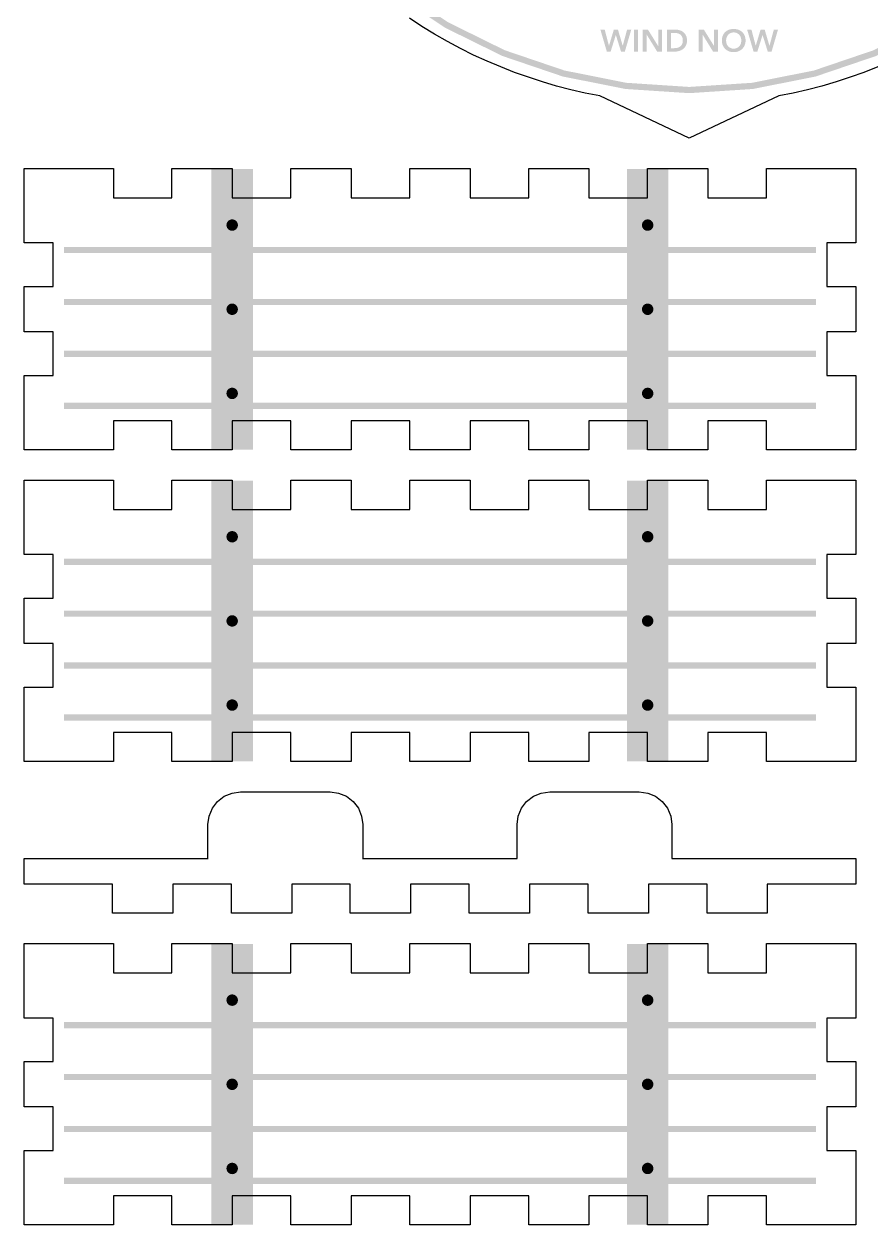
# Model space of a CAD drawing. Header units: millimetres. Extents: x 6 to 299, y 6 to 451.
# Drawn here: x 89 to 170.5, y 122.9 to 238.5 of the extents above; entities that cross this region are included whole.
import ezdxf

# ---------------------------------------------------------------- set-up
doc = ezdxf.new("R2010")
doc.units = ezdxf.units.MM
doc.layers.add('CUT', color=1, linetype='Continuous')
doc.layers.add('RASTER', color=7, linetype='Continuous')

msp = doc.modelspace()

# ---------------------------------------------------------------- hatches: boundary and pattern name
at = {"layer": 'RASTER'}
h = msp.add_hatch(color=7, dxfattribs=at)
h.paths.add_polyline_path([(200, 278.8), (199.598, 272.665), (198.398, 266.636), (196.422, 260.814), (193.703, 255.3), (190.287, 250.188), (186.234, 245.566), (181.612, 241.512), (176.5, 238.097), (170.986, 235.378), (165.164, 233.401), (159.135, 232.202), (153, 231.8), (146.865, 232.202), (140.835, 233.401), (135.014, 235.378), (129.5, 238.097), (124.388, 241.512), (119.766, 245.566), (115.712, 250.188), (112.297, 255.3), (109.578, 260.814), (107.601, 266.636), (106.402, 272.665), (106, 278.8), (106.402, 284.935), (107.601, 290.964), (109.578, 296.786), (112.297, 302.3), (115.712, 307.412), (119.766, 312.034), (124.388, 316.088), (129.5, 319.503), (135.014, 322.222), (140.835, 324.199), (146.865, 325.398), (153, 325.8), (159.135, 325.398), (165.164, 324.199), (170.986, 322.222), (176.5, 319.503), (181.612, 316.088), (186.234, 312.034), (190.287, 307.412), (193.703, 302.3), (196.422, 296.786), (198.398, 290.964), (199.598, 284.935)])
h.paths.add_polyline_path([(199.4, 278.8), (199.003, 272.744), (197.819, 266.791), (195.868, 261.043), (193.183, 255.6), (189.811, 250.553), (185.81, 245.99), (181.246, 241.988), (176.2, 238.616), (170.756, 235.932), (165.009, 233.981), (159.056, 232.797), (153, 232.4), (146.943, 232.797), (140.991, 233.981), (135.243, 235.932), (129.8, 238.616), (124.753, 241.988), (120.19, 245.99), (116.188, 250.553), (112.816, 255.6), (110.132, 261.043), (108.181, 266.791), (106.997, 272.744), (106.6, 278.8), (106.997, 284.856), (108.181, 290.809), (110.132, 296.557), (112.816, 302), (116.188, 307.047), (120.19, 311.61), (124.753, 315.612), (129.8, 318.984), (135.243, 321.668), (140.991, 323.619), (146.943, 324.803), (153, 325.2), (159.056, 324.803), (165.009, 323.619), (170.756, 321.668), (176.2, 318.984), (181.246, 315.612), (185.81, 311.61), (189.811, 307.047), (193.183, 302), (195.868, 296.557), (197.819, 290.809), (199.003, 284.856)], flags=0)
for points in [[(144.448, 237.924), (144.862, 237.924), (145.273, 236.364), (145.279, 236.364), (145.747, 237.924), (146.137, 237.924), (146.596, 236.364), (146.602, 236.364), (147.022, 237.924), (147.424, 237.924), (146.803, 235.8), (146.437, 235.8), (145.939, 237.393), (145.933, 237.393), (145.435, 235.8), (145.069, 235.8)], [(147.676, 237.924), (148.054, 237.924), (148.054, 235.8), (147.676, 235.8)], [(148.522, 237.924), (149.023, 237.924), (150.01, 236.334), (150.016, 236.334), (150.016, 237.924), (150.394, 237.924), (150.394, 235.8), (149.914, 235.8), (148.906, 237.441), (148.9, 237.441), (148.9, 235.8), (148.522, 235.8)], [(153.904, 237.924), (154.405, 237.924), (155.392, 236.334), (155.398, 236.334), (155.398, 237.924), (155.776, 237.924), (155.776, 235.8), (155.296, 235.8), (154.288, 237.441), (154.282, 237.441), (154.282, 235.8), (153.904, 235.8)], [(158.575, 237.924), (158.989, 237.924), (159.4, 236.364), (159.406, 236.364), (159.874, 237.924), (160.264, 237.924), (160.723, 236.364), (160.729, 236.364), (161.149, 237.924), (161.551, 237.924), (160.93, 235.8), (160.564, 235.8), (160.066, 237.393), (160.06, 237.393), (159.562, 235.8), (159.196, 235.8)], [(107, 224.5), (111, 224.5), (111, 197.5), (107, 197.5)], [(147, 224.5), (151, 224.5), (151, 197.5), (147, 197.5)], [(109.55, 219.1), (109.545, 219.028), (109.531, 218.958), (109.508, 218.89), (109.476, 218.825), (109.436, 218.765), (109.389, 218.711), (109.335, 218.664), (109.275, 218.624), (109.21, 218.592), (109.142, 218.569), (109.072, 218.555), (109, 218.55), (108.928, 218.555), (108.858, 218.569), (108.79, 218.592), (108.725, 218.624), (108.665, 218.664), (108.611, 218.711), (108.564, 218.765), (108.524, 218.825), (108.492, 218.89), (108.469, 218.958), (108.455, 219.028), (108.45, 219.1), (108.455, 219.172), (108.469, 219.242), (108.492, 219.31), (108.524, 219.375), (108.564, 219.435), (108.611, 219.489), (108.665, 219.536), (108.725, 219.576), (108.79, 219.608), (108.858, 219.631), (108.928, 219.645), (109, 219.65), (109.072, 219.645), (109.142, 219.631), (109.21, 219.608), (109.275, 219.576), (109.335, 219.536), (109.389, 219.489), (109.436, 219.435), (109.476, 219.375), (109.508, 219.31), (109.531, 219.242), (109.545, 219.172)], [(149.55, 219.1), (149.545, 219.028), (149.531, 218.958), (149.508, 218.89), (149.476, 218.825), (149.436, 218.765), (149.389, 218.711), (149.335, 218.664), (149.275, 218.624), (149.21, 218.592), (149.142, 218.569), (149.072, 218.555), (149, 218.55), (148.928, 218.555), (148.858, 218.569), (148.79, 218.592), (148.725, 218.624), (148.665, 218.664), (148.611, 218.711), (148.564, 218.765), (148.524, 218.825), (148.492, 218.89), (148.469, 218.958), (148.455, 219.028), (148.45, 219.1), (148.455, 219.172), (148.469, 219.242), (148.492, 219.31), (148.524, 219.375), (148.564, 219.435), (148.611, 219.489), (148.665, 219.536), (148.725, 219.576), (148.79, 219.608), (148.858, 219.631), (148.928, 219.645), (149, 219.65), (149.072, 219.645), (149.142, 219.631), (149.21, 219.608), (149.275, 219.576), (149.335, 219.536), (149.389, 219.489), (149.436, 219.435), (149.476, 219.375), (149.508, 219.31), (149.531, 219.242), (149.545, 219.172)], [(92.8, 217), (165.2, 217), (165.2, 216.4), (92.8, 216.4)], [(92.8, 212), (165.2, 212), (165.2, 211.4), (92.8, 211.4)], [(109.55, 211), (109.545, 210.928), (109.531, 210.858), (109.508, 210.79), (109.476, 210.725), (109.436, 210.665), (109.389, 210.611), (109.335, 210.564), (109.275, 210.524), (109.21, 210.492), (109.142, 210.469), (109.072, 210.455), (109, 210.45), (108.928, 210.455), (108.858, 210.469), (108.79, 210.492), (108.725, 210.524), (108.665, 210.564), (108.611, 210.611), (108.564, 210.665), (108.524, 210.725), (108.492, 210.79), (108.469, 210.858), (108.455, 210.928), (108.45, 211), (108.455, 211.072), (108.469, 211.142), (108.492, 211.21), (108.524, 211.275), (108.564, 211.335), (108.611, 211.389), (108.665, 211.436), (108.725, 211.476), (108.79, 211.508), (108.858, 211.531), (108.928, 211.545), (109, 211.55), (109.072, 211.545), (109.142, 211.531), (109.21, 211.508), (109.275, 211.476), (109.335, 211.436), (109.389, 211.389), (109.436, 211.335), (109.476, 211.275), (109.508, 211.21), (109.531, 211.142), (109.545, 211.072)], [(149.55, 211), (149.545, 210.928), (149.531, 210.858), (149.508, 210.79), (149.476, 210.725), (149.436, 210.665), (149.389, 210.611), (149.335, 210.564), (149.275, 210.524), (149.21, 210.492), (149.142, 210.469), (149.072, 210.455), (149, 210.45), (148.928, 210.455), (148.858, 210.469), (148.79, 210.492), (148.725, 210.524), (148.665, 210.564), (148.611, 210.611), (148.564, 210.665), (148.524, 210.725), (148.492, 210.79), (148.469, 210.858), (148.455, 210.928), (148.45, 211), (148.455, 211.072), (148.469, 211.142), (148.492, 211.21), (148.524, 211.275), (148.564, 211.335), (148.611, 211.389), (148.665, 211.436), (148.725, 211.476), (148.79, 211.508), (148.858, 211.531), (148.928, 211.545), (149, 211.55), (149.072, 211.545), (149.142, 211.531), (149.21, 211.508), (149.275, 211.476), (149.335, 211.436), (149.389, 211.389), (149.436, 211.335), (149.476, 211.275), (149.508, 211.21), (149.531, 211.142), (149.545, 211.072)], [(92.8, 207), (165.2, 207), (165.2, 206.4), (92.8, 206.4)], [(109.55, 202.9), (109.545, 202.828), (109.531, 202.758), (109.508, 202.69), (109.476, 202.625), (109.436, 202.565), (109.389, 202.511), (109.335, 202.464), (109.275, 202.424), (109.21, 202.392), (109.142, 202.369), (109.072, 202.355), (109, 202.35), (108.928, 202.355), (108.858, 202.369), (108.79, 202.392), (108.725, 202.424), (108.665, 202.464), (108.611, 202.511), (108.564, 202.565), (108.524, 202.625), (108.492, 202.69), (108.469, 202.758), (108.455, 202.828), (108.45, 202.9), (108.455, 202.972), (108.469, 203.042), (108.492, 203.11), (108.524, 203.175), (108.564, 203.235), (108.611, 203.289), (108.665, 203.336), (108.725, 203.376), (108.79, 203.408), (108.858, 203.431), (108.928, 203.445), (109, 203.45), (109.072, 203.445), (109.142, 203.431), (109.21, 203.408), (109.275, 203.376), (109.335, 203.336), (109.389, 203.289), (109.436, 203.235), (109.476, 203.175), (109.508, 203.11), (109.531, 203.042), (109.545, 202.972)], [(149.55, 202.9), (149.545, 202.828), (149.531, 202.758), (149.508, 202.69), (149.476, 202.625), (149.436, 202.565), (149.389, 202.511), (149.335, 202.464), (149.275, 202.424), (149.21, 202.392), (149.142, 202.369), (149.072, 202.355), (149, 202.35), (148.928, 202.355), (148.858, 202.369), (148.79, 202.392), (148.725, 202.424), (148.665, 202.464), (148.611, 202.511), (148.564, 202.565), (148.524, 202.625), (148.492, 202.69), (148.469, 202.758), (148.455, 202.828), (148.45, 202.9), (148.455, 202.972), (148.469, 203.042), (148.492, 203.11), (148.524, 203.175), (148.564, 203.235), (148.611, 203.289), (148.665, 203.336), (148.725, 203.376), (148.79, 203.408), (148.858, 203.431), (148.928, 203.445), (149, 203.45), (149.072, 203.445), (149.142, 203.431), (149.21, 203.408), (149.275, 203.376), (149.335, 203.336), (149.389, 203.289), (149.436, 203.235), (149.476, 203.175), (149.508, 203.11), (149.531, 203.042), (149.545, 202.972)], [(92.8, 202), (165.2, 202), (165.2, 201.4), (92.8, 201.4)], [(107, 194.5), (111, 194.5), (111, 167.5), (107, 167.5)], [(147, 194.5), (151, 194.5), (151, 167.5), (147, 167.5)], [(109.55, 189.1), (109.545, 189.028), (109.531, 188.958), (109.508, 188.89), (109.476, 188.825), (109.436, 188.765), (109.389, 188.711), (109.335, 188.664), (109.275, 188.624), (109.21, 188.592), (109.142, 188.569), (109.072, 188.555), (109, 188.55), (108.928, 188.555), (108.858, 188.569), (108.79, 188.592), (108.725, 188.624), (108.665, 188.664), (108.611, 188.711), (108.564, 188.765), (108.524, 188.825), (108.492, 188.89), (108.469, 188.958), (108.455, 189.028), (108.45, 189.1), (108.455, 189.172), (108.469, 189.242), (108.492, 189.31), (108.524, 189.375), (108.564, 189.435), (108.611, 189.489), (108.665, 189.536), (108.725, 189.576), (108.79, 189.608), (108.858, 189.631), (108.928, 189.645), (109, 189.65), (109.072, 189.645), (109.142, 189.631), (109.21, 189.608), (109.275, 189.576), (109.335, 189.536), (109.389, 189.489), (109.436, 189.435), (109.476, 189.375), (109.508, 189.31), (109.531, 189.242), (109.545, 189.172)], [(149.55, 189.1), (149.545, 189.028), (149.531, 188.958), (149.508, 188.89), (149.476, 188.825), (149.436, 188.765), (149.389, 188.711), (149.335, 188.664), (149.275, 188.624), (149.21, 188.592), (149.142, 188.569), (149.072, 188.555), (149, 188.55), (148.928, 188.555), (148.858, 188.569), (148.79, 188.592), (148.725, 188.624), (148.665, 188.664), (148.611, 188.711), (148.564, 188.765), (148.524, 188.825), (148.492, 188.89), (148.469, 188.958), (148.455, 189.028), (148.45, 189.1), (148.455, 189.172), (148.469, 189.242), (148.492, 189.31), (148.524, 189.375), (148.564, 189.435), (148.611, 189.489), (148.665, 189.536), (148.725, 189.576), (148.79, 189.608), (148.858, 189.631), (148.928, 189.645), (149, 189.65), (149.072, 189.645), (149.142, 189.631), (149.21, 189.608), (149.275, 189.576), (149.335, 189.536), (149.389, 189.489), (149.436, 189.435), (149.476, 189.375), (149.508, 189.31), (149.531, 189.242), (149.545, 189.172)], [(92.8, 187), (165.2, 187), (165.2, 186.4), (92.8, 186.4)], [(92.8, 182), (165.2, 182), (165.2, 181.4), (92.8, 181.4)], [(109.55, 181), (109.545, 180.928), (109.531, 180.858), (109.508, 180.79), (109.476, 180.725), (109.436, 180.665), (109.389, 180.611), (109.335, 180.564), (109.275, 180.524), (109.21, 180.492), (109.142, 180.469), (109.072, 180.455), (109, 180.45), (108.928, 180.455), (108.858, 180.469), (108.79, 180.492), (108.725, 180.524), (108.665, 180.564), (108.611, 180.611), (108.564, 180.665), (108.524, 180.725), (108.492, 180.79), (108.469, 180.858), (108.455, 180.928), (108.45, 181), (108.455, 181.072), (108.469, 181.142), (108.492, 181.21), (108.524, 181.275), (108.564, 181.335), (108.611, 181.389), (108.665, 181.436), (108.725, 181.476), (108.79, 181.508), (108.858, 181.531), (108.928, 181.545), (109, 181.55), (109.072, 181.545), (109.142, 181.531), (109.21, 181.508), (109.275, 181.476), (109.335, 181.436), (109.389, 181.389), (109.436, 181.335), (109.476, 181.275), (109.508, 181.21), (109.531, 181.142), (109.545, 181.072)], [(149.55, 181), (149.545, 180.928), (149.531, 180.858), (149.508, 180.79), (149.476, 180.725), (149.436, 180.665), (149.389, 180.611), (149.335, 180.564), (149.275, 180.524), (149.21, 180.492), (149.142, 180.469), (149.072, 180.455), (149, 180.45), (148.928, 180.455), (148.858, 180.469), (148.79, 180.492), (148.725, 180.524), (148.665, 180.564), (148.611, 180.611), (148.564, 180.665), (148.524, 180.725), (148.492, 180.79), (148.469, 180.858), (148.455, 180.928), (148.45, 181), (148.455, 181.072), (148.469, 181.142), (148.492, 181.21), (148.524, 181.275), (148.564, 181.335), (148.611, 181.389), (148.665, 181.436), (148.725, 181.476), (148.79, 181.508), (148.858, 181.531), (148.928, 181.545), (149, 181.55), (149.072, 181.545), (149.142, 181.531), (149.21, 181.508), (149.275, 181.476), (149.335, 181.436), (149.389, 181.389), (149.436, 181.335), (149.476, 181.275), (149.508, 181.21), (149.531, 181.142), (149.545, 181.072)], [(92.8, 177), (165.2, 177), (165.2, 176.4), (92.8, 176.4)], [(109.55, 172.9), (109.545, 172.828), (109.531, 172.758), (109.508, 172.69), (109.476, 172.625), (109.436, 172.565), (109.389, 172.511), (109.335, 172.464), (109.275, 172.424), (109.21, 172.392), (109.142, 172.369), (109.072, 172.355), (109, 172.35), (108.928, 172.355), (108.858, 172.369), (108.79, 172.392), (108.725, 172.424), (108.665, 172.464), (108.611, 172.511), (108.564, 172.565), (108.524, 172.625), (108.492, 172.69), (108.469, 172.758), (108.455, 172.828), (108.45, 172.9), (108.455, 172.972), (108.469, 173.042), (108.492, 173.11), (108.524, 173.175), (108.564, 173.235), (108.611, 173.289), (108.665, 173.336), (108.725, 173.376), (108.79, 173.408), (108.858, 173.431), (108.928, 173.445), (109, 173.45), (109.072, 173.445), (109.142, 173.431), (109.21, 173.408), (109.275, 173.376), (109.335, 173.336), (109.389, 173.289), (109.436, 173.235), (109.476, 173.175), (109.508, 173.11), (109.531, 173.042), (109.545, 172.972)], [(149.55, 172.9), (149.545, 172.828), (149.531, 172.758), (149.508, 172.69), (149.476, 172.625), (149.436, 172.565), (149.389, 172.511), (149.335, 172.464), (149.275, 172.424), (149.21, 172.392), (149.142, 172.369), (149.072, 172.355), (149, 172.35), (148.928, 172.355), (148.858, 172.369), (148.79, 172.392), (148.725, 172.424), (148.665, 172.464), (148.611, 172.511), (148.564, 172.565), (148.524, 172.625), (148.492, 172.69), (148.469, 172.758), (148.455, 172.828), (148.45, 172.9), (148.455, 172.972), (148.469, 173.042), (148.492, 173.11), (148.524, 173.175), (148.564, 173.235), (148.611, 173.289), (148.665, 173.336), (148.725, 173.376), (148.79, 173.408), (148.858, 173.431), (148.928, 173.445), (149, 173.45), (149.072, 173.445), (149.142, 173.431), (149.21, 173.408), (149.275, 173.376), (149.335, 173.336), (149.389, 173.289), (149.436, 173.235), (149.476, 173.175), (149.508, 173.11), (149.531, 173.042), (149.545, 172.972)], [(92.8, 172), (165.2, 172), (165.2, 171.4), (92.8, 171.4)], [(107, 149.9), (111, 149.9), (111, 122.9), (107, 122.9)], [(147, 149.9), (151, 149.9), (151, 122.9), (147, 122.9)], [(109.55, 144.5), (109.545, 144.428), (109.531, 144.358), (109.508, 144.29), (109.476, 144.225), (109.436, 144.165), (109.389, 144.111), (109.335, 144.064), (109.275, 144.024), (109.21, 143.992), (109.142, 143.969), (109.072, 143.955), (109, 143.95), (108.928, 143.955), (108.858, 143.969), (108.79, 143.992), (108.725, 144.024), (108.665, 144.064), (108.611, 144.111), (108.564, 144.165), (108.524, 144.225), (108.492, 144.29), (108.469, 144.358), (108.455, 144.428), (108.45, 144.5), (108.455, 144.572), (108.469, 144.642), (108.492, 144.71), (108.524, 144.775), (108.564, 144.835), (108.611, 144.889), (108.665, 144.936), (108.725, 144.976), (108.79, 145.008), (108.858, 145.031), (108.928, 145.045), (109, 145.05), (109.072, 145.045), (109.142, 145.031), (109.21, 145.008), (109.275, 144.976), (109.335, 144.936), (109.389, 144.889), (109.436, 144.835), (109.476, 144.775), (109.508, 144.71), (109.531, 144.642), (109.545, 144.572)], [(149.55, 144.5), (149.545, 144.428), (149.531, 144.358), (149.508, 144.29), (149.476, 144.225), (149.436, 144.165), (149.389, 144.111), (149.335, 144.064), (149.275, 144.024), (149.21, 143.992), (149.142, 143.969), (149.072, 143.955), (149, 143.95), (148.928, 143.955), (148.858, 143.969), (148.79, 143.992), (148.725, 144.024), (148.665, 144.064), (148.611, 144.111), (148.564, 144.165), (148.524, 144.225), (148.492, 144.29), (148.469, 144.358), (148.455, 144.428), (148.45, 144.5), (148.455, 144.572), (148.469, 144.642), (148.492, 144.71), (148.524, 144.775), (148.564, 144.835), (148.611, 144.889), (148.665, 144.936), (148.725, 144.976), (148.79, 145.008), (148.858, 145.031), (148.928, 145.045), (149, 145.05), (149.072, 145.045), (149.142, 145.031), (149.21, 145.008), (149.275, 144.976), (149.335, 144.936), (149.389, 144.889), (149.436, 144.835), (149.476, 144.775), (149.508, 144.71), (149.531, 144.642), (149.545, 144.572)], [(92.8, 142.4), (165.2, 142.4), (165.2, 141.8), (92.8, 141.8)], [(92.8, 137.4), (165.2, 137.4), (165.2, 136.8), (92.8, 136.8)], [(109.55, 136.4), (109.545, 136.328), (109.531, 136.258), (109.508, 136.19), (109.476, 136.125), (109.436, 136.065), (109.389, 136.011), (109.335, 135.964), (109.275, 135.924), (109.21, 135.892), (109.142, 135.869), (109.072, 135.855), (109, 135.85), (108.928, 135.855), (108.858, 135.869), (108.79, 135.892), (108.725, 135.924), (108.665, 135.964), (108.611, 136.011), (108.564, 136.065), (108.524, 136.125), (108.492, 136.19), (108.469, 136.258), (108.455, 136.328), (108.45, 136.4), (108.455, 136.472), (108.469, 136.542), (108.492, 136.61), (108.524, 136.675), (108.564, 136.735), (108.611, 136.789), (108.665, 136.836), (108.725, 136.876), (108.79, 136.908), (108.858, 136.931), (108.928, 136.945), (109, 136.95), (109.072, 136.945), (109.142, 136.931), (109.21, 136.908), (109.275, 136.876), (109.335, 136.836), (109.389, 136.789), (109.436, 136.735), (109.476, 136.675), (109.508, 136.61), (109.531, 136.542), (109.545, 136.472)], [(149.55, 136.4), (149.545, 136.328), (149.531, 136.258), (149.508, 136.19), (149.476, 136.125), (149.436, 136.065), (149.389, 136.011), (149.335, 135.964), (149.275, 135.924), (149.21, 135.892), (149.142, 135.869), (149.072, 135.855), (149, 135.85), (148.928, 135.855), (148.858, 135.869), (148.79, 135.892), (148.725, 135.924), (148.665, 135.964), (148.611, 136.011), (148.564, 136.065), (148.524, 136.125), (148.492, 136.19), (148.469, 136.258), (148.455, 136.328), (148.45, 136.4), (148.455, 136.472), (148.469, 136.542), (148.492, 136.61), (148.524, 136.675), (148.564, 136.735), (148.611, 136.789), (148.665, 136.836), (148.725, 136.876), (148.79, 136.908), (148.858, 136.931), (148.928, 136.945), (149, 136.95), (149.072, 136.945), (149.142, 136.931), (149.21, 136.908), (149.275, 136.876), (149.335, 136.836), (149.389, 136.789), (149.436, 136.735), (149.476, 136.675), (149.508, 136.61), (149.531, 136.542), (149.545, 136.472)], [(92.8, 132.4), (165.2, 132.4), (165.2, 131.8), (92.8, 131.8)], [(109.55, 128.3), (109.545, 128.228), (109.531, 128.158), (109.508, 128.09), (109.476, 128.025), (109.436, 127.965), (109.389, 127.911), (109.335, 127.864), (109.275, 127.824), (109.21, 127.792), (109.142, 127.769), (109.072, 127.755), (109, 127.75), (108.928, 127.755), (108.858, 127.769), (108.79, 127.792), (108.725, 127.824), (108.665, 127.864), (108.611, 127.911), (108.564, 127.965), (108.524, 128.025), (108.492, 128.09), (108.469, 128.158), (108.455, 128.228), (108.45, 128.3), (108.455, 128.372), (108.469, 128.442), (108.492, 128.51), (108.524, 128.575), (108.564, 128.635), (108.611, 128.689), (108.665, 128.736), (108.725, 128.776), (108.79, 128.808), (108.858, 128.831), (108.928, 128.845), (109, 128.85), (109.072, 128.845), (109.142, 128.831), (109.21, 128.808), (109.275, 128.776), (109.335, 128.736), (109.389, 128.689), (109.436, 128.635), (109.476, 128.575), (109.508, 128.51), (109.531, 128.442), (109.545, 128.372)], [(149.55, 128.3), (149.545, 128.228), (149.531, 128.158), (149.508, 128.09), (149.476, 128.025), (149.436, 127.965), (149.389, 127.911), (149.335, 127.864), (149.275, 127.824), (149.21, 127.792), (149.142, 127.769), (149.072, 127.755), (149, 127.75), (148.928, 127.755), (148.858, 127.769), (148.79, 127.792), (148.725, 127.824), (148.665, 127.864), (148.611, 127.911), (148.564, 127.965), (148.524, 128.025), (148.492, 128.09), (148.469, 128.158), (148.455, 128.228), (148.45, 128.3), (148.455, 128.372), (148.469, 128.442), (148.492, 128.51), (148.524, 128.575), (148.564, 128.635), (148.611, 128.689), (148.665, 128.736), (148.725, 128.776), (148.79, 128.808), (148.858, 128.831), (148.928, 128.845), (149, 128.85), (149.072, 128.845), (149.142, 128.831), (149.21, 128.808), (149.275, 128.776), (149.335, 128.736), (149.389, 128.689), (149.436, 128.635), (149.476, 128.575), (149.508, 128.51), (149.531, 128.442), (149.545, 128.372)], [(92.8, 127.4), (165.2, 127.4), (165.2, 126.8), (92.8, 126.8)]]:
    msp.add_hatch(color=7, dxfattribs=at).paths.add_polyline_path(points)
h = msp.add_hatch(color=7, dxfattribs=at)
h.paths.add_polyline_path([(150.862, 237.924), (151.615, 237.924), (151.667, 237.923), (151.719, 237.921), (151.771, 237.916), (151.823, 237.91), (151.875, 237.903), (151.928, 237.894), (151.98, 237.883), (152.032, 237.87), (152.084, 237.855), (152.135, 237.839), (152.184, 237.82), (152.232, 237.798), (152.278, 237.775), (152.324, 237.749), (152.368, 237.722), (152.41, 237.692), (152.451, 237.659), (152.49, 237.624), (152.528, 237.587), (152.563, 237.547), (152.596, 237.505), (152.627, 237.461), (152.656, 237.414), (152.683, 237.365), (152.708, 237.312), (152.729, 237.257), (152.747, 237.199), (152.762, 237.138), (152.774, 237.073), (152.782, 237.006), (152.787, 236.935), (152.788, 236.862), (152.787, 236.793), (152.782, 236.727), (152.774, 236.664), (152.762, 236.603), (152.747, 236.544), (152.729, 236.487), (152.708, 236.433), (152.683, 236.382), (152.656, 236.333), (152.627, 236.286), (152.596, 236.241), (152.563, 236.199), (152.528, 236.159), (152.49, 236.121), (152.451, 236.085), (152.41, 236.052), (152.368, 236.021), (152.324, 235.992), (152.278, 235.965), (152.232, 235.94), (152.184, 235.917), (152.135, 235.896), (152.084, 235.878), (152.032, 235.861), (151.98, 235.847), (151.928, 235.835), (151.875, 235.824), (151.823, 235.815), (151.771, 235.809), (151.719, 235.804), (151.667, 235.801), (151.615, 235.8), (150.862, 235.8)])
h.paths.add_polyline_path([(151.555, 236.13), (151.592, 236.131), (151.629, 236.132), (151.666, 236.135), (151.702, 236.139), (151.739, 236.143), (151.776, 236.149), (151.813, 236.156), (151.849, 236.164), (151.886, 236.174), (151.921, 236.185), (151.956, 236.197), (151.989, 236.211), (152.022, 236.226), (152.054, 236.243), (152.085, 236.262), (152.115, 236.282), (152.144, 236.303), (152.171, 236.326), (152.198, 236.352), (152.223, 236.379), (152.246, 236.407), (152.268, 236.438), (152.289, 236.471), (152.308, 236.505), (152.326, 236.541), (152.341, 236.58), (152.354, 236.621), (152.365, 236.665), (152.373, 236.711), (152.379, 236.759), (152.382, 236.809), (152.383, 236.862), (152.382, 236.918), (152.379, 236.971), (152.373, 237.021), (152.365, 237.069), (152.354, 237.114), (152.341, 237.157), (152.326, 237.197), (152.308, 237.234), (152.289, 237.269), (152.268, 237.302), (152.246, 237.333), (152.223, 237.362), (152.198, 237.389), (152.171, 237.415), (152.144, 237.438), (152.115, 237.459), (152.085, 237.478), (152.054, 237.496), (152.022, 237.513), (151.989, 237.527), (151.956, 237.54), (151.921, 237.552), (151.886, 237.562), (151.849, 237.57), (151.813, 237.577), (151.776, 237.583), (151.739, 237.588), (151.702, 237.592), (151.666, 237.596), (151.629, 237.598), (151.592, 237.6), (151.555, 237.6), (151.24, 237.6), (151.24, 236.13)], flags=0)
h = msp.add_hatch(color=7, dxfattribs=at)
h.paths.add_polyline_path([(156.142, 236.868), (156.144, 236.931), (156.148, 236.992), (156.154, 237.052), (156.164, 237.111), (156.176, 237.167), (156.19, 237.223), (156.208, 237.276), (156.228, 237.329), (156.25, 237.379), (156.275, 237.427), (156.301, 237.474), (156.33, 237.519), (156.361, 237.561), (156.393, 237.602), (156.428, 237.641), (156.465, 237.678), (156.504, 237.713), (156.544, 237.746), (156.587, 237.777), (156.631, 237.806), (156.677, 237.832), (156.724, 237.857), (156.774, 237.879), (156.825, 237.9), (156.878, 237.918), (156.931, 237.934), (156.987, 237.948), (157.043, 237.959), (157.1, 237.967), (157.159, 237.973), (157.218, 237.977), (157.279, 237.978), (157.341, 237.977), (157.401, 237.973), (157.461, 237.967), (157.519, 237.959), (157.575, 237.948), (157.631, 237.934), (157.685, 237.918), (157.738, 237.9), (157.79, 237.879), (157.84, 237.857), (157.888, 237.832), (157.934, 237.806), (157.979, 237.777), (158.021, 237.746), (158.062, 237.713), (158.101, 237.678), (158.139, 237.641), (158.174, 237.602), (158.207, 237.561), (158.238, 237.519), (158.266, 237.474), (158.293, 237.427), (158.317, 237.379), (158.34, 237.329), (158.36, 237.276), (158.377, 237.223), (158.392, 237.167), (158.404, 237.111), (158.413, 237.052), (158.42, 236.992), (158.424, 236.931), (158.425, 236.868), (158.424, 236.806), (158.42, 236.746), (158.413, 236.687), (158.404, 236.63), (158.392, 236.574), (158.377, 236.519), (158.36, 236.466), (158.34, 236.414), (158.317, 236.363), (158.293, 236.314), (158.266, 236.267), (158.238, 236.222), (158.207, 236.179), (158.174, 236.137), (158.139, 236.098), (158.101, 236.06), (158.062, 236.023), (158.021, 235.989), (157.979, 235.957), (157.934, 235.927), (157.888, 235.9), (157.84, 235.874), (157.79, 235.85), (157.738, 235.829), (157.685, 235.809), (157.631, 235.792), (157.575, 235.778), (157.519, 235.767), (157.461, 235.758), (157.401, 235.751), (157.341, 235.747), (157.279, 235.746), (157.218, 235.747), (157.159, 235.751), (157.1, 235.758), (157.043, 235.767), (156.987, 235.778), (156.931, 235.792), (156.878, 235.809), (156.825, 235.829), (156.774, 235.85), (156.724, 235.874), (156.677, 235.9), (156.631, 235.927), (156.587, 235.957), (156.544, 235.989), (156.504, 236.023), (156.465, 236.06), (156.428, 236.098), (156.393, 236.137), (156.361, 236.179), (156.33, 236.222), (156.301, 236.267), (156.275, 236.314), (156.25, 236.363), (156.228, 236.414), (156.208, 236.466), (156.19, 236.519), (156.176, 236.574), (156.164, 236.63), (156.154, 236.687), (156.148, 236.746), (156.144, 236.806), (156.142, 236.868)])
h.paths.add_polyline_path([(156.553, 236.868), (156.554, 236.826), (156.557, 236.784), (156.561, 236.744), (156.567, 236.704), (156.574, 236.665), (156.583, 236.628), (156.594, 236.591), (156.606, 236.555), (156.62, 236.519), (156.635, 236.486), (156.652, 236.453), (156.67, 236.421), (156.689, 236.391), (156.71, 236.362), (156.732, 236.334), (156.756, 236.307), (156.781, 236.281), (156.807, 236.257), (156.834, 236.235), (156.862, 236.214), (156.892, 236.194), (156.922, 236.176), (156.954, 236.159), (156.987, 236.144), (157.021, 236.13), (157.055, 236.118), (157.091, 236.108), (157.128, 236.1), (157.165, 236.093), (157.203, 236.089), (157.242, 236.086), (157.282, 236.085), (157.322, 236.086), (157.362, 236.089), (157.4, 236.093), (157.438, 236.1), (157.474, 236.108), (157.51, 236.118), (157.545, 236.13), (157.579, 236.144), (157.613, 236.159), (157.645, 236.176), (157.675, 236.194), (157.705, 236.214), (157.733, 236.235), (157.761, 236.257), (157.787, 236.281), (157.812, 236.307), (157.836, 236.334), (157.858, 236.362), (157.879, 236.391), (157.898, 236.421), (157.916, 236.453), (157.933, 236.486), (157.948, 236.519), (157.962, 236.555), (157.974, 236.591), (157.985, 236.628), (157.994, 236.665), (158.001, 236.704), (158.007, 236.744), (158.011, 236.784), (158.014, 236.826), (158.014, 236.868), (158.014, 236.909), (158.011, 236.949), (158.007, 236.988), (158.001, 237.027), (157.994, 237.065), (157.985, 237.102), (157.974, 237.138), (157.962, 237.174), (157.948, 237.209), (157.933, 237.242), (157.916, 237.275), (157.899, 237.306), (157.879, 237.336), (157.859, 237.365), (157.837, 237.393), (157.813, 237.42), (157.789, 237.446), (157.763, 237.47), (157.736, 237.492), (157.708, 237.514), (157.678, 237.534), (157.647, 237.552), (157.616, 237.569), (157.582, 237.585), (157.548, 237.599), (157.513, 237.611), (157.477, 237.622), (157.44, 237.63), (157.402, 237.637), (157.363, 237.641), (157.323, 237.644), (157.282, 237.645), (157.242, 237.644), (157.202, 237.641), (157.163, 237.637), (157.125, 237.63), (157.088, 237.622), (157.053, 237.611), (157.018, 237.599), (156.984, 237.585), (156.951, 237.569), (156.919, 237.552), (156.889, 237.534), (156.86, 237.514), (156.832, 237.492), (156.805, 237.47), (156.779, 237.446), (156.754, 237.42), (156.731, 237.393), (156.709, 237.365), (156.689, 237.336), (156.669, 237.306), (156.651, 237.275), (156.635, 237.242), (156.62, 237.209), (156.606, 237.174), (156.594, 237.138), (156.583, 237.102), (156.574, 237.065), (156.567, 237.027), (156.561, 236.988), (156.557, 236.949), (156.554, 236.909), (156.553, 236.868)], flags=0)

# ---------------------------------------------------------------- linework, layer by layer
at = {"layer": 'CUT'}
msp.add_lwpolyline([(171.15, 234.321), (169.825, 233.803), (168.486, 233.324), (167.132, 232.886), (165.767, 232.487), (164.39, 232.13), (163.003, 231.813), (161.613, 231.538), (153, 227.456), (144.387, 231.538), (142.997, 231.813), (141.61, 232.13), (140.233, 232.487), (138.867, 232.886), (137.514, 233.324), (136.174, 233.803), (134.849, 234.321), (133.54, 234.878), (132.248, 235.473), (130.974, 236.107), (129.72, 236.778), (128.486, 237.485), (127.273, 238.229), (126.083, 239.009)], dxfattribs=at)
for points in [[(88.96, 224.54), (91.8, 224.54), (97.563, 224.54), (97.563, 221.74), (103.206, 221.74), (103.206, 224.54), (109.009, 224.54), (109.009, 221.74), (114.652, 221.74), (114.652, 224.54), (120.455, 224.54), (120.455, 221.74), (126.098, 221.74), (126.098, 224.54), (131.902, 224.54), (131.902, 221.74), (137.545, 221.74), (137.545, 224.54), (143.348, 224.54), (143.348, 221.74), (148.991, 221.74), (148.991, 224.54), (154.794, 224.54), (154.794, 221.74), (160.437, 221.74), (160.437, 224.54), (166.2, 224.54), (169.04, 224.54), (169.04, 221.7), (169.04, 217.38), (166.24, 217.38), (166.24, 213.18), (169.04, 213.18), (169.04, 208.82), (166.24, 208.82), (166.24, 204.62), (169.04, 204.62), (169.04, 200.3), (169.04, 197.46), (166.2, 197.46), (160.437, 197.46), (160.437, 200.26), (154.794, 200.26), (154.794, 197.46), (148.991, 197.46), (148.991, 200.26), (143.348, 200.26), (143.348, 197.46), (137.545, 197.46), (137.545, 200.26), (131.902, 200.26), (131.902, 197.46), (126.098, 197.46), (126.098, 200.26), (120.455, 200.26), (120.455, 197.46), (114.652, 197.46), (114.652, 200.26), (109.009, 200.26), (109.009, 197.46), (103.206, 197.46), (103.206, 200.26), (97.563, 200.26), (97.563, 197.46), (91.8, 197.46), (88.96, 197.46), (88.96, 200.3), (88.96, 204.62), (91.76, 204.62), (91.76, 208.82), (88.96, 208.82), (88.96, 213.18), (91.76, 213.18), (91.76, 217.38), (88.96, 217.38), (88.96, 221.7)], [(88.96, 194.54), (91.8, 194.54), (97.563, 194.54), (97.563, 191.74), (103.206, 191.74), (103.206, 194.54), (109.009, 194.54), (109.009, 191.74), (114.652, 191.74), (114.652, 194.54), (120.455, 194.54), (120.455, 191.74), (126.098, 191.74), (126.098, 194.54), (131.902, 194.54), (131.902, 191.74), (137.545, 191.74), (137.545, 194.54), (143.348, 194.54), (143.348, 191.74), (148.991, 191.74), (148.991, 194.54), (154.794, 194.54), (154.794, 191.74), (160.437, 191.74), (160.437, 194.54), (166.2, 194.54), (169.04, 194.54), (169.04, 191.7), (169.04, 187.38), (166.24, 187.38), (166.24, 183.18), (169.04, 183.18), (169.04, 178.82), (166.24, 178.82), (166.24, 174.62), (169.04, 174.62), (169.04, 170.3), (169.04, 167.46), (166.2, 167.46), (160.437, 167.46), (160.437, 170.26), (154.794, 170.26), (154.794, 167.46), (148.991, 167.46), (148.991, 170.26), (143.348, 170.26), (143.348, 167.46), (137.545, 167.46), (137.545, 170.26), (131.902, 170.26), (131.902, 167.46), (126.098, 167.46), (126.098, 170.26), (120.455, 170.26), (120.455, 167.46), (114.652, 167.46), (114.652, 170.26), (109.009, 170.26), (109.009, 167.46), (103.206, 167.46), (103.206, 170.26), (97.563, 170.26), (97.563, 167.46), (91.8, 167.46), (88.96, 167.46), (88.96, 170.3), (88.96, 174.62), (91.76, 174.62), (91.76, 178.82), (88.96, 178.82), (88.96, 183.18), (91.76, 183.18), (91.76, 187.38), (88.96, 187.38), (88.96, 191.7)], [(88.96, 158.14), (91.8, 158.14), (106.68, 158.14), (106.67, 158.14), (106.67, 161.403), (106.777, 162.213), (107.09, 162.97), (107.589, 163.621), (108.24, 164.12), (108.997, 164.433), (109.807, 164.54), (118.433, 164.54), (119.243, 164.433), (120, 164.12), (120.651, 163.621), (121.15, 162.97), (121.463, 162.213), (121.57, 161.403), (121.57, 158.14), (121.56, 158.14), (136.44, 158.14), (136.43, 158.14), (136.43, 161.403), (136.537, 162.213), (136.85, 162.97), (137.349, 163.621), (138, 164.12), (138.757, 164.433), (139.567, 164.54), (148.193, 164.54), (149.003, 164.433), (149.76, 164.12), (150.411, 163.621), (150.91, 162.97), (151.223, 162.213), (151.33, 161.403), (151.33, 158.14), (151.32, 158.14), (166.2, 158.14), (169.04, 158.14), (169.04, 155.66), (166.2, 155.66), (160.517, 155.66), (160.517, 152.86), (154.714, 152.86), (154.714, 155.66), (149.071, 155.66), (149.071, 152.86), (143.268, 152.86), (143.268, 155.66), (137.625, 155.66), (137.625, 152.86), (131.822, 152.86), (131.822, 155.66), (126.178, 155.66), (126.178, 152.86), (120.375, 152.86), (120.375, 155.66), (114.732, 155.66), (114.732, 152.86), (108.929, 152.86), (108.929, 155.66), (103.286, 155.66), (103.286, 152.86), (97.483, 152.86), (97.483, 155.66), (91.8, 155.66), (88.96, 155.66)], [(88.96, 149.94), (91.8, 149.94), (97.563, 149.94), (97.563, 147.14), (103.206, 147.14), (103.206, 149.94), (109.009, 149.94), (109.009, 147.14), (114.652, 147.14), (114.652, 149.94), (120.455, 149.94), (120.455, 147.14), (126.098, 147.14), (126.098, 149.94), (131.902, 149.94), (131.902, 147.14), (137.545, 147.14), (137.545, 149.94), (143.348, 149.94), (143.348, 147.14), (148.991, 147.14), (148.991, 149.94), (154.794, 149.94), (154.794, 147.14), (160.437, 147.14), (160.437, 149.94), (166.2, 149.94), (169.04, 149.94), (169.04, 147.1), (169.04, 142.78), (166.24, 142.78), (166.24, 138.58), (169.04, 138.58), (169.04, 134.22), (166.24, 134.22), (166.24, 130.02), (169.04, 130.02), (169.04, 125.7), (169.04, 122.86), (166.2, 122.86), (160.437, 122.86), (160.437, 125.66), (154.794, 125.66), (154.794, 122.86), (148.991, 122.86), (148.991, 125.66), (143.348, 125.66), (143.348, 122.86), (137.545, 122.86), (137.545, 125.66), (131.902, 125.66), (131.902, 122.86), (126.098, 122.86), (126.098, 125.66), (120.455, 125.66), (120.455, 122.86), (114.652, 122.86), (114.652, 125.66), (109.009, 125.66), (109.009, 122.86), (103.206, 122.86), (103.206, 125.66), (97.563, 125.66), (97.563, 122.86), (91.8, 122.86), (88.96, 122.86), (88.96, 125.7), (88.96, 130.02), (91.76, 130.02), (91.76, 134.22), (88.96, 134.22), (88.96, 138.58), (91.76, 138.58), (91.76, 142.78), (88.96, 142.78), (88.96, 147.1)]]:
    msp.add_lwpolyline(points, close=True, dxfattribs=at)

doc.saveas('drawing.dxf')
